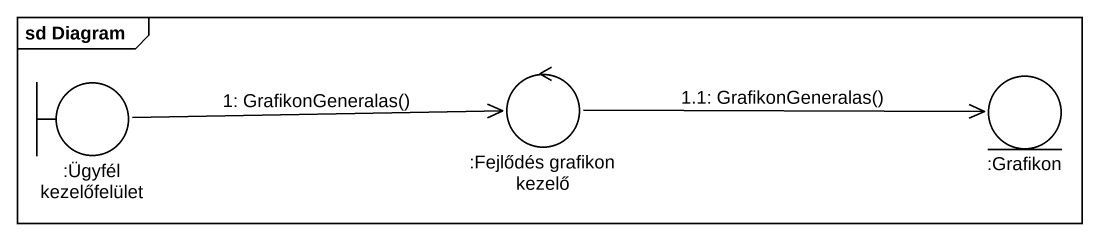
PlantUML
@startuml
mainframe sd Diagram
boundary ":Ügyfél kezelőfelület" as Ügyfél_kezelőfelület
control ":Fejlődés grafikon kezelő" as Fejlődés_grafikon_kezelő
entity ":Grafikon" as Grafikon
Ügyfél_kezelőfelület -right-> Fejlődés_grafikon_kezelő : 1: GrafikonGeneralas()
Fejlődés_grafikon_kezelő -right-> Grafikon : 1.1: GrafikonGeneralas()
@enduml
